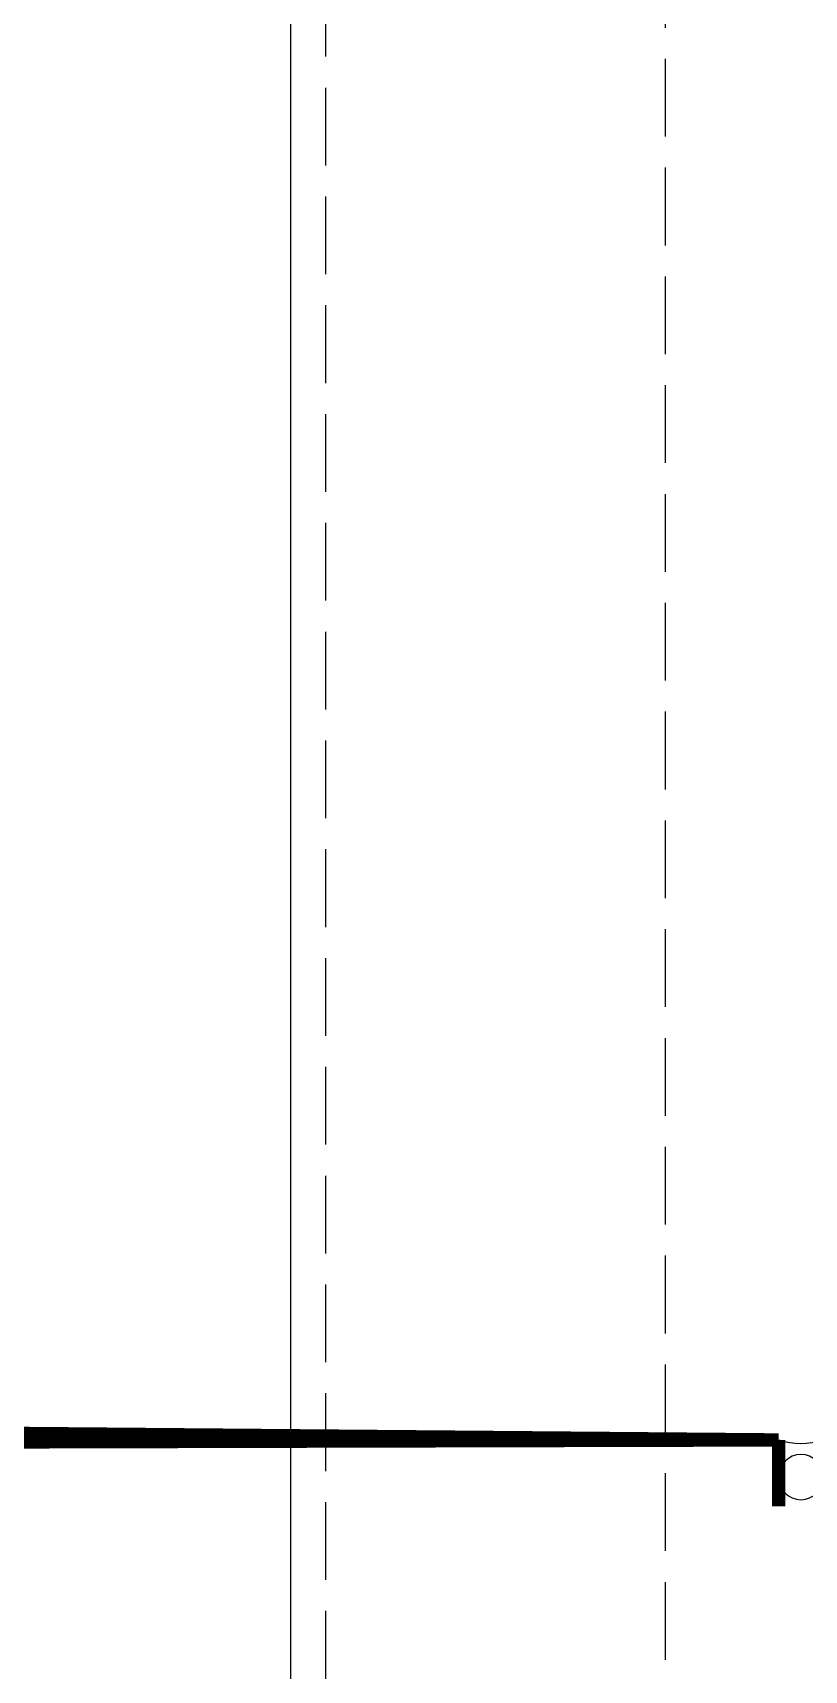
# Model space of a CAD drawing. Extents: x 220580 to 2027826, y -309201 to 71987.
# Drawn here: x 361433.1 to 361606.8, y -164081.2 to -163712.5 of the extents above; entities that cross this region are included whole.
import ezdxf

# ---------------------------------------------------------------- set-up
doc = ezdxf.new("R2010")
doc.units = 0
doc.linetypes.add('ZN-DASH', pattern=[0.35, 0.25, -0.1])
for name, color, linetype in [('!ZN1-填充-8', 8, 'Continuous'), ('!ZN1-标注-173', 173, 'Continuous'), ('!ZN4-辅助材料-1', 1, 'Continuous'), ('!ZN5-钢材投影-40', 40, 'Continuous'), ('!ZN6-虚线-8', 8, 'ZN-DASH'), ('4玻璃幕墙', 4, 'Continuous')]:
    doc.layers.add(name, color=color, linetype=linetype)

# ---------------------------------------------------------------- blocks, each defined once
blk = doc.blocks.new('20200306093546', base_point=(29869.44451845904, 42689.60230079947))
at = {"layer": '!ZN1-填充-8'}
h = blk.add_hatch(dxfattribs=at)
h.set_pattern_fill('ANSI36', color=256, angle=-270, style=0)
h.set_pattern_definition([(135, (29867.4444736498, 42689.10230079959), (-3.086963041617522, 0.8418990113502317), [3.96875, -0.79375, 0, -0.79375])])
edge = h.paths.add_edge_path()
edge.add_line((29867.4444736498, 42689.10230079959), (29867.44447369179, 42693.60231268449))
edge.add_arc((29867.9444736498, 42689.10230079959), 0.5, 90, 179.9999995806171, ccw=False)
edge.add_line((29867.9444736498, 42689.60230079959), (29870.9444736498, 42689.60230079959))
edge.add_arc((29870.9444736498, 42690.10230079959), 0.5, 270, 360)
edge.add_line((29871.4444736498, 42690.10230079959), (29871.4444736498, 42693.10230079959))
edge.add_arc((29871.94448594884, 42693.10228850055), 0.500012299189907, 89.99859066865429, 179.9985906686543, ccw=False)
edge.add_arc((29868.26590862396, -498209.810069502), 540903.4123828103, 89.99961034399236, 90.00008701138444)
at = {"layer": '!ZN4-辅助材料-1', "ltscale": 15}
blk.add_arc((29868.26595343297, -498209.8100695022), 540903.4123828103, 89.99961034399234, 90.00008701138442, dxfattribs=at)
blk = doc.blocks.new('A$C127fa938')
at = {"layer": '!ZN1-标注-173', "ltscale": 15, "rotation": 90}
blk.add_blockref('20200306093546', (-31.00000000005821, 1.99999999996362), dxfattribs=at)
blk = doc.blocks.new('室内胶缝示意')
at = {"ltscale": 0.1}
blk.add_arc((-4.999999999869033, 15.57612454575161), 16.35896255462005, 252.2031562995401, 287.7968437004599, dxfattribs=at)
at = {"ltscale": 0.1, "extrusion": (0, 0, -1)}
blk.add_ellipse((-4.990384680597344, -8.375798344054544), major_axis=(-3.911665190393874e-10, 5.092968818538793), ratio=0.981745653301395, dxfattribs=at)
blk = doc.blocks.new('20250829153651')
at = {"layer": '!ZN5-钢材投影-40', "ltscale": 0.3}
blk.add_line((145.5350373602705, 1847.499989570235), (145.5350373602705, 20.00000020553125), dxfattribs=at)
at = {"layer": '!ZN6-虚线-8', "color": 8, "linetype": 'ZN-DASH', "ltscale": 70}
for p, q in [((230.0000000101863, 99.9999912334024), (230.0000000099535, 11800.00000087245)), ((153.5350373602705, 20.00000020553125), (153.5350373602705, 1847.499989570235))]:
    blk.add_line(p, q, dxfattribs=at)
at = {"color": 4, "linetype": 'ZN-DASH', "ltscale": 30, "const_width": 3}
for points in [[(255.5367523343884, 1350.000000010827), (-189.9999997944687, 1350.000000006374), (-189.9999997865525, 100.0000000720902)], [(255.5367523343884, 1350.000000010827), (255.5367523343884, 1335.017688594759)]]:
    blk.add_lwpolyline(points, dxfattribs=at)
blk.add_blockref('室内胶缝示意', (265.5367523341556, 1350.000000010827))
at = {"layer": '4玻璃幕墙', "ltscale": 50}
blk.add_blockref('A$C127fa938', (339.9367437696201, 1350.000000010827), dxfattribs=at)

msp = doc.modelspace()

# ---------------------------------------------------------------- block references
at = {"ltscale": 30}
msp.add_blockref('20250829153651', (361345.5587373031, -165379.3509606282), dxfattribs=at)

doc.saveas('drawing.dxf')
